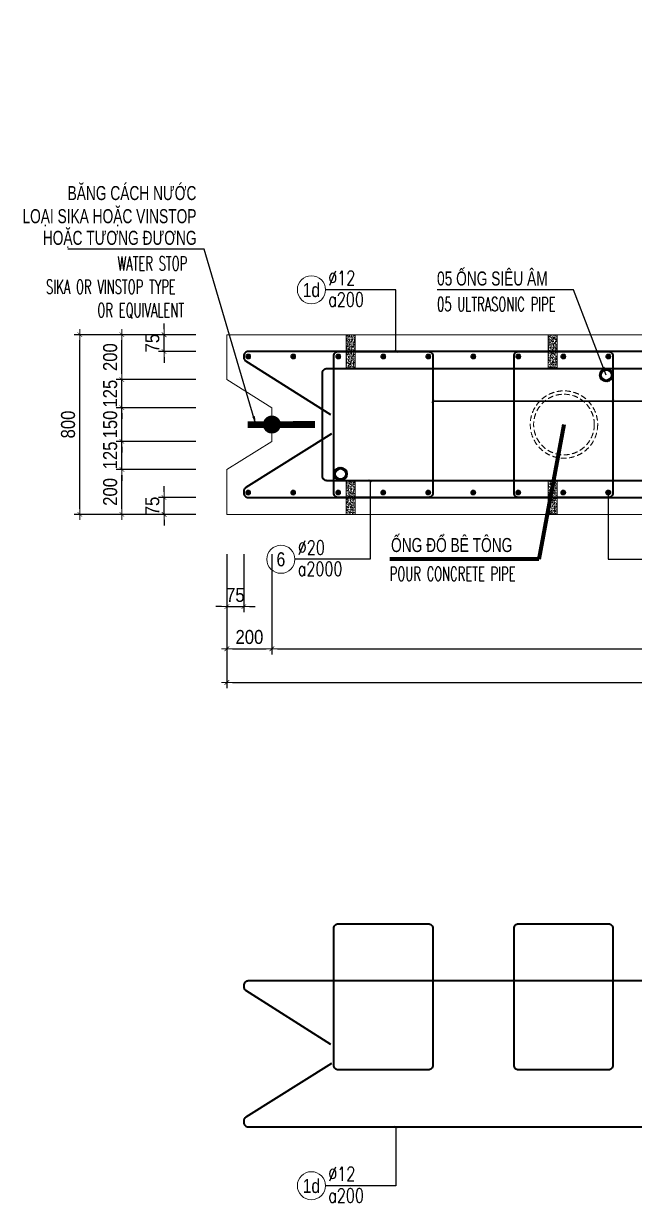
# Model space of a CAD drawing. Header units: millimetres. Extents: x -642477 to 1168880, y -27982 to 330379.
# Drawn here: x 198597 to 206752, y 69033 to 84780 of the extents above; entities that cross this region are included whole.
import ezdxf
from ezdxf.enums import TextEntityAlignment as Align

# ---------------------------------------------------------------- set-up
doc = ezdxf.new("R2010")
doc.units = ezdxf.units.MM
doc.linetypes.add('HIDDEN', pattern=[0.375, 0.25, -0.125])
doc.linetypes.add('HIDDEN2', pattern=[4.7625, 3.175, -1.5875])
doc.layers.get('0').update_dxf_attribs({"lineweight": 20})
doc.layers.get('Defpoints').update_dxf_attribs({"color": 151, "lineweight": 9})
for name, color, linetype, lineweight in [('NDC_S_BEAM', 3, 'HIDDEN2', 20), ('NDC_S_BREAK-LINE', 1, 'Continuous', 15), ('NDC_S_DIAPHGRAM WALL', 3, 'Continuous', 20), ('NDC_S_DIM', 1, 'Continuous', 15), ('NDC_S_ENG TITLE', 3, 'Continuous', 20), ('NDC_S_HATCH MATERIAL', 8, 'Continuous', 13), ('NDC_S_LEADER', 1, 'Continuous', 15), ('NDC_S_LEVEL TEXT', 7, 'Continuous', 20), ('NDC_S_REBAR', 4, 'Continuous', 35), ('NDC_S_VN TEXT', 7, 'Continuous', 20)]:
    doc.layers.add(name, color=color, linetype=linetype, lineweight=lineweight)
doc.layers.add('NDC_S_REBAR DES.', color=2, linetype='Continuous')
doc.styles.add('ARIAL', font='arial.ttf', dxfattribs={"width": 0.8})
doc.styles.add('NDC_ARIAL', font='arial.ttf', dxfattribs={"width": 0.85})
doc.styles.add('NDC_DIM', font='', dxfattribs={"width": 0.75})
doc.styles.add('NDC_EN TXT', font='romans.shx', dxfattribs={"width": 0.8})
doc.styles.get('NDC_DIM').set_extended_font_data('Dotum')
doc.dimstyles.new('A1-NDC-1-25 (x3)', dxfattribs={"dimscale": 75, "dimtxt": 2.5, "dimasz": 1, "dimexe": 1, "dimexo": 0, "dimgap": 0.8, "dimtad": 1, "dimdec": 0, "dimlfac": 0.333333, "dimdsep": 46, "dimtxsty": 'NDC_ARIAL', "dimblk": 'DIMMARK', "dimcen": 49999.938995, "dimdle": 1.5, "dimclrd": 1, "dimclre": 1, "dimclrt": 3, "dimadec": 0, "dimazin": 0, "dimtfac": 1, "dimtdec": 0, "dimtix": 1, "dimtmove": 2, "dimatfit": 3, "dimfxl": 1, "dimarcsym": 0})
doc.dimstyles.new('NDC_dim_25', dxfattribs={"dimscale": 25, "dimtxt": 2.2, "dimasz": 1.5, "dimexe": 1.5, "dimexo": 2.5, "dimgap": 1, "dimtad": 1, "dimdec": 0, "dimzin": 0, "dimdsep": 46, "dimtxsty": 'NDC_DIM', "dimblk": 'DIMMARK', "dimcen": 0.09, "dimdle": 1.2, "dimclrd": 1, "dimclre": 1, "dimclrt": 3, "dimadec": 0, "dimazin": 0, "dimtfac": 1, "dimtdec": 0, "dimtix": 1, "dimtofl": 0, "dimtmove": 0, "dimatfit": 3, "dimfxl": 6, "dimfxlon": 1, "dimtolj": 1, "dimtzin": 0, "dimarcsym": 0})

# ---------------------------------------------------------------- blocks, each defined once
blk = doc.blocks.new('TV_001')
at = {"layer": 'NDC_S_DIAPHGRAM WALL', "ltscale": 0.01}
for p, q in [((21086.6, 15963.3), (21044.1, 15767.9)), ((21044.1, 15767.9), (20822.1, 15688.3)), ((20822.1, 15688.3), (20790.3, 15541.7)), ((20790.3, 15541.7), (20959.2, 15377)), ((20959.2, 15377), (20916.7, 15181.6)), ((20916.7, 15181.6), (26388.8, 13991.9))]:
    blk.add_line(p, q, dxfattribs=at)
for points in [[(26558.8, 14773.6), (21086.6, 15963.3)], [(26558.8, 14773.6), (26516.3, 14578.2), (26294.3, 14498.5), (26262.4, 14352), (26431.3, 14187.3), (26388.8, 13991.9)]]:
    blk.add_lwpolyline(points, dxfattribs=at)
at = {"layer": 'NDC_S_DIAPHGRAM WALL', "ltscale": 50, "const_width": 30}
for points in [[(20911.1, 15592.2), (20618, 15655.9)], [(26383.3, 14402.4), (26090.1, 14466.2)]]:
    blk.add_lwpolyline(points, dxfattribs=at)
at = {"layer": 'NDC_S_DIAPHGRAM WALL', "ltscale": 50, "const_width": 40}
for points in [[(20825.8, 15610.7, -1), (20786.7, 15619.2, -1)], [(26297.9, 14421, -1), (26258.8, 14429.5, -1)]]:
    blk.add_lwpolyline(points, format="xyb", close=True, dxfattribs=at)
blk = doc.blocks.new('DIMMARK')
at = {"layer": 'NDC_S_DIM', "color": 1}
blk.add_line((-1.5, 0), (1, 0), dxfattribs=at)
at = {"layer": 'NDC_S_DIM', "color": 2, "const_width": 0.1}
blk.add_lwpolyline([(-0.42, -0.42), (0.42, 0.42)], dxfattribs=at)
blk = doc.blocks.new('Ong sieu am')
at = {"layer": 'NDC_S_HATCH MATERIAL'}
h = blk.add_hatch(dxfattribs=at)
h.set_pattern_fill('ANSI31', color=256, scale=20)
h.set_pattern_definition([(45, (0, 0), (-1.76776695, 1.76776695), [])])
h.paths.add_polyline_path([(-7119.3, 51158.9, 1), (-7179.3, 51158.9, 1)])
h.paths.add_polyline_path([(-7171.3, 51158.9, -1), (-7127.3, 51158.9, -1)], flags=16)
at = {"layer": 'NDC_S_REBAR DES.'}
for radius in [30, 22]:
    blk.add_circle((-7149.3, 51158.9), radius, dxfattribs=at)
blk = doc.blocks.new('ong do BT')
at = {"layer": 'NDC_S_HATCH MATERIAL', "linetype": 'HIDDEN', "ltscale": 100}
for radius in [150, 135]:
    blk.add_circle((-6323.7, 51237.8), radius, dxfattribs=at)
blk = doc.blocks.new('con ke BT')
at = {"layer": 'NDC_S_HATCH MATERIAL'}
h = blk.add_hatch(dxfattribs=at)
h.set_pattern_fill('AR-CONC', color=256, scale=2)
h.set_pattern_definition([(50, (0, 0), (14.3452037, -1.2550427), [1.5, -16.5]), (355, (0, 0), (-2.7750267, 15.0438427), [1.2, -13.2]), (100.451444, (1.195, -0.105), (11.570177, 13.7888), [1.274804, -14.0228422]), (46.1842, (0, 4), (21.3448266, -3.3103856), [2.25, -24.75]), (96.635635, (1.779, 3.724), (18.693239, 19.482372), [1.912207, -21.034275]), (351.184164, (0, 4), (18.693239, 19.482372), [1.8, -19.8]), (21, (2, 3), (11.938141, -8.0523778), [1.5, -16.5]), (326, (2, 3), (4.8663066, 14.503001), [1.2, -13.2]), (71.451445, (2.995, 2.329), (16.8044475, 6.450623), [1.274804, -14.0228422]), (37.5, (0, 0), (0.2431971, 6.6578771), [0, -13.04, 0, -13.4, 0, -13.25]), (7.5, (0, 0), (5.2613907, 7.8882342), [0, -7.64, 0, -12.74, 0, -5.05]), (327.5, (-4.46, 0), (10.6764487, -0.45109743), [0, -5, 0, -15.6, 0, -20.7]), (317.5, (-6.46, 0), (11.6637234, 2.0020996), [0, -6.5, 0, -10.36, 0, -14.7])])
h.paths.add_polyline_path([(-7076.9, 51430.9), (-7116.9, 51430.9), (-7116.9, 51280.9), (-7076.9, 51280.9)])
at = {"layer": 'NDC_S_BREAK-LINE'}
blk.add_lwpolyline([(-7116.9, 51430.9), (-7116.9, 51280.9), (-7076.9, 51280.9), (-7076.9, 51430.9)], close=True, dxfattribs=at)
blk = doc.blocks.new('*U2277')
at = {"layer": 'NDC_S_LEADER', "xscale": 3, "yscale": 3, "zscale": 3}
blk.add_blockref('con ke BT', (21291, -154068), dxfattribs=at)
blk = doc.blocks.new('*U2278')
at = {"layer": 'NDC_S_DIM', "color": 0, "linetype": 'ByBlock', "lineweight": -2, "transparency": 16777216}
for p in [(0, 0), (2700, 0), (5400, 0), (8100, 0), (10800, 0), (13500, 0)]:
    blk.add_blockref('*U2277', p, dxfattribs=at)
blk = doc.blocks.new('*U2279')
at = {"layer": 'NDC_S_LEADER', "xscale": 3, "yscale": 3, "zscale": 3}
blk.add_blockref('con ke BT', (21291, -154068), dxfattribs=at)
blk = doc.blocks.new('*U2280')
at = {"layer": 'NDC_S_DIM', "color": 0, "linetype": 'ByBlock', "lineweight": -2, "transparency": 16777216}
for p in [(0, 0), (2700, 0), (5400, 0), (8100, 0), (10800, 0), (13500, 0)]:
    blk.add_blockref('*U2279', p, dxfattribs=at)
blk = doc.blocks.new('*U367')
blk.add_circle((-2.5, 0), 2.5)
at = {"layer": 'NDC_S_VN TEXT', "color": 3, "style": 'NDC_EN TXT', "width": 0.75}
for tag, p in [('DK1', (0.5, 0.85)), ('KC1', (0.5, -2.97))]:
    blk.add_attdef(tag, p, '', height=2.5, dxfattribs=at)
at = {"layer": 'NDC_S_VN TEXT', "color": 7, "style": 'ARIAL', "width": 0.8}
blk.add_attdef('SH2', text='', height=2.5, dxfattribs=at).set_placement((-2.5, 0), align=Align.MIDDLE)
blk = doc.blocks.new('kata_block_THEP')
at = {"layer": 'NDC_S_REBAR', "color": 0}
for p, q in [((-0.5, 0), (0.5, 0)), ((-0.35, 0.35), (0.35, -0.35)), ((0.35, 0.35), (-0.35, -0.35)), ((0, 0.5), (0, -0.5))]:
    blk.add_line(p, q, dxfattribs=at)
at = {"layer": 'NDC_S_REBAR', "color": 0, "const_width": 0.0833}
blk.add_lwpolyline([(-0.5, 0, 1), (0.5, 0, 1), (-0.5, 0, 1)], format="xyb", dxfattribs=at)
blk = doc.blocks.new('*U2270')
at = {"layer": 'NDC_S_REBAR', "ltscale": 80, "xscale": 72, "yscale": 72, "zscale": 72}
blk.add_blockref('kata_block_THEP', (0, 0), dxfattribs=at)
blk = doc.blocks.new('*U2271')
at = {"layer": 'NDC_S_LEVEL TEXT', "color": 0, "linetype": 'ByBlock', "lineweight": -2, "transparency": 16777216}
for p in [(0, 0), (600.9, 0), (1201.8, 0), (1802.7, 0), (2403.6, 0), (3004.5, 0), (3605.4, 0), (4206.3, 0), (4807.2, 0), (5408.1, 0), (6009, 0), (6609.9, 0), (7210.8, 0), (7811.7, 0), (8412.6, 0), (9013.5, 0), (9614.4, 0), (10215.3, 0), (10816.2, 0), (11417.1, 0), (12018, 0), (12618.9, 0), (13219.8, 0), (13820.7, 0), (14421.6, 0), (15022.5, 0), (15623.4, 0), (16224.3, 0)]:
    blk.add_blockref('*U2270', p, dxfattribs=at)
blk = doc.blocks.new('*U2272')
at = {"layer": 'NDC_S_REBAR', "ltscale": 80, "xscale": 72, "yscale": 72, "zscale": 72}
blk.add_blockref('kata_block_THEP', (0, 0), dxfattribs=at)
blk = doc.blocks.new('*U2273')
at = {"layer": 'NDC_S_LEVEL TEXT', "color": 0, "linetype": 'ByBlock', "lineweight": -2, "transparency": 16777216}
for p in [(0, 0), (600.9, 0), (1201.8, 0), (1802.7, 0), (2403.6, 0), (3004.5, 0), (3605.4, 0), (4206.3, 0), (4807.2, 0), (5408.1, 0), (6009, 0), (6609.9, 0), (7210.8, 0), (7811.7, 0), (8412.6, 0), (9013.5, 0), (9614.4, 0), (10215.3, 0), (10816.2, 0), (11417.1, 0), (12018, 0), (12618.9, 0), (13219.8, 0), (13820.7, 0), (14421.6, 0), (15022.5, 0), (15623.4, 0), (16224.3, 0)]:
    blk.add_blockref('*U2272', p, dxfattribs=at)
blk = doc.blocks.new('*D2329')
at = {"layer": 'Defpoints', "color": 0, "ltscale": 100, "transparency": 16777216}
for p in [(199909, 78824), (200898, 78824), (200898, 78224)]:
    blk.add_point(p, dxfattribs=at)
at = {"layer": 'NDC_S_DIM', "color": 1, "lineweight": -2, "ltscale": 100, "transparency": 16777216}
for p, q in [((200898, 78824), (199834, 78824)), ((199909, 78299), (199909, 78749)), ((200898, 78224), (199834, 78224))]:
    blk.add_line(p, q, dxfattribs=at)
at = {"layer": 'NDC_S_DIM', "color": 1, "lineweight": -2, "ltscale": 100, "transparency": 16777216, "xscale": 75, "yscale": 75, "zscale": 75}
for p, rotation in [((199909, 78824), 90), ((199909, 78224), 270)]:
    blk.add_blockref('DIMMARK', p, dxfattribs=dict(at, rotation=rotation))
at = {"layer": 'NDC_S_DIM', "color": 3, "ltscale": 100, "transparency": 16777216, "insert": (199753, 78524), "char_height": 187.5, "attachment_point": 5, "rotation": 90, "style": 'NDC_ARIAL'}
blk.add_mtext('200', dxfattribs=at)
blk = doc.blocks.new('*D2330')
at = {"layer": 'Defpoints', "color": 0, "ltscale": 100, "transparency": 16777216}
for p in [(199909, 79199), (200898, 79199), (200898, 78824)]:
    blk.add_point(p, dxfattribs=at)
at = {"layer": 'NDC_S_DIM', "color": 1, "lineweight": -2, "ltscale": 100, "transparency": 16777216}
for p, q in [((199909, 79274), (199909, 79349)), ((200898, 79199), (199834, 79199)), ((199909, 78824), (199909, 79199)), ((200898, 78824), (199834, 78824)), ((199909, 78749), (199909, 78674))]:
    blk.add_line(p, q, dxfattribs=at)
at = {"layer": 'NDC_S_DIM', "color": 1, "lineweight": -2, "ltscale": 100, "transparency": 16777216, "xscale": 75, "yscale": 75, "zscale": 75}
for p, rotation in [((199909, 79199), 270), ((199909, 78824), 90)]:
    blk.add_blockref('DIMMARK', p, dxfattribs=dict(at, rotation=rotation))
at = {"layer": 'NDC_S_DIM', "color": 3, "ltscale": 100, "transparency": 16777216, "insert": (199753, 79011), "char_height": 187.5, "attachment_point": 5, "rotation": 90, "style": 'NDC_ARIAL'}
blk.add_mtext('125', dxfattribs=at)
blk = doc.blocks.new('*D2331')
at = {"layer": 'Defpoints', "color": 0, "ltscale": 100, "transparency": 16777216}
for p in [(199909, 79649), (200898, 79649), (200898, 79199)]:
    blk.add_point(p, dxfattribs=at)
at = {"layer": 'NDC_S_DIM', "color": 1, "lineweight": -2, "ltscale": 100, "transparency": 16777216}
for p, q in [((199909, 79724), (199909, 79799)), ((200898, 79649), (199834, 79649)), ((199909, 79199), (199909, 79649)), ((200898, 79199), (199834, 79199)), ((199909, 79124), (199909, 79049))]:
    blk.add_line(p, q, dxfattribs=at)
at = {"layer": 'NDC_S_DIM', "color": 1, "lineweight": -2, "ltscale": 100, "transparency": 16777216, "xscale": 75, "yscale": 75, "zscale": 75}
for p, rotation in [((199909, 79649), 270), ((199909, 79199), 90)]:
    blk.add_blockref('DIMMARK', p, dxfattribs=dict(at, rotation=rotation))
at = {"layer": 'NDC_S_DIM', "color": 3, "ltscale": 100, "transparency": 16777216, "insert": (199753, 79424), "char_height": 187.5, "attachment_point": 5, "rotation": 90, "style": 'NDC_ARIAL'}
blk.add_mtext('150', dxfattribs=at)
blk = doc.blocks.new('*D2332')
at = {"layer": 'Defpoints', "color": 0, "ltscale": 100, "transparency": 16777216}
for p in [(199909, 80024), (200898, 80024), (200898, 79649)]:
    blk.add_point(p, dxfattribs=at)
at = {"layer": 'NDC_S_DIM', "color": 1, "lineweight": -2, "ltscale": 100, "transparency": 16777216}
for p, q in [((199909, 80099), (199909, 80174)), ((200898, 80024), (199834, 80024)), ((199909, 79649), (199909, 80024)), ((200898, 79649), (199834, 79649)), ((199909, 79574), (199909, 79499))]:
    blk.add_line(p, q, dxfattribs=at)
at = {"layer": 'NDC_S_DIM', "color": 1, "lineweight": -2, "ltscale": 100, "transparency": 16777216, "xscale": 75, "yscale": 75, "zscale": 75}
for p, rotation in [((199909, 80024), 270), ((199909, 79649), 90)]:
    blk.add_blockref('DIMMARK', p, dxfattribs=dict(at, rotation=rotation))
at = {"layer": 'NDC_S_DIM', "color": 3, "ltscale": 100, "transparency": 16777216, "insert": (199753, 79836), "char_height": 187.5, "attachment_point": 5, "rotation": 90, "style": 'NDC_ARIAL'}
blk.add_mtext('125', dxfattribs=at)
blk = doc.blocks.new('*D2333')
at = {"layer": 'Defpoints', "color": 0, "ltscale": 100, "transparency": 16777216}
for p in [(199909, 80624), (200898, 80624), (200898, 80024)]:
    blk.add_point(p, dxfattribs=at)
at = {"layer": 'NDC_S_DIM', "color": 1, "lineweight": -2, "ltscale": 100, "transparency": 16777216}
for p, q in [((200898, 80624), (199834, 80624)), ((199909, 80099), (199909, 80549)), ((200898, 80024), (199834, 80024))]:
    blk.add_line(p, q, dxfattribs=at)
at = {"layer": 'NDC_S_DIM', "color": 1, "lineweight": -2, "ltscale": 100, "transparency": 16777216, "xscale": 75, "yscale": 75, "zscale": 75}
for p, rotation in [((199909, 80624), 90), ((199909, 80024), 270)]:
    blk.add_blockref('DIMMARK', p, dxfattribs=dict(at, rotation=rotation))
at = {"layer": 'NDC_S_DIM', "color": 3, "ltscale": 100, "transparency": 16777216, "insert": (199753, 80324), "char_height": 187.5, "attachment_point": 5, "rotation": 90, "style": 'NDC_ARIAL'}
blk.add_mtext('200', dxfattribs=at)
blk = doc.blocks.new('*D2334')
at = {"layer": 'Defpoints', "color": 0, "ltscale": 100, "transparency": 16777216}
for p in [(199347, 80624), (200898, 80624), (200898, 78224)]:
    blk.add_point(p, dxfattribs=at)
at = {"layer": 'NDC_S_DIM', "color": 1, "lineweight": -2, "ltscale": 100, "transparency": 16777216}
for p, q in [((200898, 80624), (199272, 80624)), ((199347, 78299), (199347, 80549)), ((200898, 78224), (199272, 78224))]:
    blk.add_line(p, q, dxfattribs=at)
at = {"layer": 'NDC_S_DIM', "color": 1, "lineweight": -2, "ltscale": 100, "transparency": 16777216, "xscale": 75, "yscale": 75, "zscale": 75}
for p, rotation in [((199347, 80624), 90), ((199347, 78224), 270)]:
    blk.add_blockref('DIMMARK', p, dxfattribs=dict(at, rotation=rotation))
at = {"layer": 'NDC_S_DIM', "color": 3, "ltscale": 100, "transparency": 16777216, "insert": (199191, 79424), "char_height": 187.5, "attachment_point": 5, "rotation": 90, "style": 'NDC_ARIAL'}
blk.add_mtext('800', dxfattribs=at)
blk = doc.blocks.new('*D2335')
at = {"layer": 'Defpoints', "color": 0, "ltscale": 100, "transparency": 16777216}
for p in [(200472, 78449), (200898, 78449), (200898, 78224)]:
    blk.add_point(p, dxfattribs=at)
at = {"layer": 'NDC_S_DIM', "color": 1, "lineweight": -2, "ltscale": 100, "transparency": 16777216}
for p, q in [((200472, 78524), (200472, 78599)), ((200898, 78449), (200397, 78449)), ((200472, 78224), (200472, 78449)), ((200898, 78224), (200397, 78224)), ((200472, 78149), (200472, 78074))]:
    blk.add_line(p, q, dxfattribs=at)
at = {"layer": 'NDC_S_DIM', "color": 1, "lineweight": -2, "ltscale": 100, "transparency": 16777216, "xscale": 75, "yscale": 75, "zscale": 75}
for p, rotation in [((200472, 78449), 270), ((200472, 78224), 90)]:
    blk.add_blockref('DIMMARK', p, dxfattribs=dict(at, rotation=rotation))
at = {"layer": 'NDC_S_DIM', "color": 3, "ltscale": 100, "transparency": 16777216, "insert": (200316, 78336), "char_height": 187.5, "attachment_point": 5, "rotation": 90, "style": 'NDC_ARIAL'}
blk.add_mtext('75', dxfattribs=at)
blk = doc.blocks.new('*D2336')
at = {"layer": 'Defpoints', "color": 0, "ltscale": 100, "transparency": 16777216}
for p in [(200472, 80624), (200898, 80624), (200898, 80399)]:
    blk.add_point(p, dxfattribs=at)
at = {"layer": 'NDC_S_DIM', "color": 1, "lineweight": -2, "ltscale": 100, "transparency": 16777216}
for p, q in [((200898, 80624), (200397, 80624)), ((200472, 80699), (200472, 80774)), ((200472, 80399), (200472, 80624)), ((200898, 80399), (200397, 80399)), ((200472, 80324), (200472, 80249))]:
    blk.add_line(p, q, dxfattribs=at)
at = {"layer": 'NDC_S_DIM', "color": 1, "lineweight": -2, "ltscale": 100, "transparency": 16777216, "xscale": 75, "yscale": 75, "zscale": 75}
for p, rotation in [((200472, 80624), 270), ((200472, 80399), 90)]:
    blk.add_blockref('DIMMARK', p, dxfattribs=dict(at, rotation=rotation))
at = {"layer": 'NDC_S_DIM', "color": 3, "ltscale": 100, "transparency": 16777216, "insert": (200316, 80511), "char_height": 187.5, "attachment_point": 5, "rotation": 90, "style": 'NDC_ARIAL'}
blk.add_mtext('75', dxfattribs=at)
blk = doc.blocks.new('*D2345')
at = {"layer": 'Defpoints', "color": 0, "ltscale": 100, "transparency": 16777216}
for p in [(201312, 77694), (201537, 77694), (201537, 76992)]:
    blk.add_point(p, dxfattribs=at)
at = {"layer": 'NDC_S_DIM', "color": 1, "lineweight": -2, "ltscale": 100, "transparency": 16777216}
for p, q in [((201312, 77694), (201312, 76917)), ((201537, 77694), (201537, 76917)), ((201237, 76992), (201162, 76992)), ((201312, 76992), (201537, 76992)), ((201612, 76992), (201687, 76992))]:
    blk.add_line(p, q, dxfattribs=at)
at = {"layer": 'NDC_S_DIM', "color": 1, "lineweight": -2, "ltscale": 100, "transparency": 16777216, "xscale": 75, "yscale": 75, "zscale": 75}
blk.add_blockref('DIMMARK', (201312, 76992), dxfattribs=at)
at = {"layer": 'NDC_S_DIM', "color": 1, "lineweight": -2, "ltscale": 100, "transparency": 16777216, "xscale": 75, "yscale": 75, "zscale": 75, "rotation": 180}
blk.add_blockref('DIMMARK', (201537, 76992), dxfattribs=at)
at = {"layer": 'NDC_S_DIM', "color": 3, "ltscale": 100, "transparency": 16777216, "insert": (201424, 77147), "char_height": 187.5, "attachment_point": 5, "style": 'NDC_ARIAL'}
blk.add_mtext('75', dxfattribs=at)
blk = doc.blocks.new('*D2347')
at = {"layer": 'Defpoints', "color": 0, "ltscale": 100, "transparency": 16777216}
for p in [(201312, 77694), (201912, 77694), (201912, 76429)]:
    blk.add_point(p, dxfattribs=at)
at = {"layer": 'NDC_S_DIM', "color": 1, "lineweight": -2, "ltscale": 100, "transparency": 16777216}
for p, q in [((201312, 77694), (201312, 76354)), ((201912, 77694), (201912, 76354)), ((201387, 76429), (201837, 76429))]:
    blk.add_line(p, q, dxfattribs=at)
at = {"layer": 'NDC_S_DIM', "color": 1, "lineweight": -2, "ltscale": 100, "transparency": 16777216, "xscale": 75, "yscale": 75, "zscale": 75, "rotation": 180}
blk.add_blockref('DIMMARK', (201312, 76429), dxfattribs=at)
at = {"layer": 'NDC_S_DIM', "color": 1, "lineweight": -2, "ltscale": 100, "transparency": 16777216, "xscale": 75, "yscale": 75, "zscale": 75}
blk.add_blockref('DIMMARK', (201912, 76429), dxfattribs=at)
at = {"layer": 'NDC_S_DIM', "color": 3, "ltscale": 100, "transparency": 16777216, "insert": (201612, 76585), "char_height": 187.5, "attachment_point": 5, "style": 'NDC_ARIAL'}
blk.add_mtext('200', dxfattribs=at)
blk = doc.blocks.new('*D2348')
at = {"layer": 'Defpoints', "color": 0, "ltscale": 100, "transparency": 16777216}
for p in [(201912, 77694), (218112, 77694), (218112, 76429)]:
    blk.add_point(p, dxfattribs=at)
at = {"layer": 'NDC_S_DIM', "color": 1, "lineweight": -2, "ltscale": 100, "transparency": 16777216}
for p, q in [((201912, 77694), (201912, 76354)), ((218112, 77694), (218112, 76354)), ((201987, 76429), (218037, 76429))]:
    blk.add_line(p, q, dxfattribs=at)
at = {"layer": 'NDC_S_DIM', "color": 1, "lineweight": -2, "ltscale": 100, "transparency": 16777216, "xscale": 75, "yscale": 75, "zscale": 75, "rotation": 180}
blk.add_blockref('DIMMARK', (201912, 76429), dxfattribs=at)
at = {"layer": 'NDC_S_DIM', "color": 1, "lineweight": -2, "ltscale": 100, "transparency": 16777216, "xscale": 75, "yscale": 75, "zscale": 75}
blk.add_blockref('DIMMARK', (218112, 76429), dxfattribs=at)
at = {"layer": 'NDC_S_DIM', "color": 3, "ltscale": 100, "transparency": 16777216, "insert": (210012, 76585), "char_height": 187.5, "attachment_point": 5, "style": 'NDC_ARIAL'}
blk.add_mtext('5400', dxfattribs=at)
blk = doc.blocks.new('*D2350')
at = {"layer": 'Defpoints', "color": 0, "ltscale": 100, "transparency": 16777216}
for p in [(201312, 77694), (218112, 77694), (218112, 75979)]:
    blk.add_point(p, dxfattribs=at)
at = {"layer": 'NDC_S_DIM', "color": 1, "lineweight": -2, "ltscale": 100, "transparency": 16777216}
for p, q in [((201312, 77694), (201312, 75904)), ((218112, 77694), (218112, 75904)), ((201387, 75979), (218037, 75979))]:
    blk.add_line(p, q, dxfattribs=at)
at = {"layer": 'NDC_S_DIM', "color": 1, "lineweight": -2, "ltscale": 100, "transparency": 16777216, "xscale": 75, "yscale": 75, "zscale": 75, "rotation": 180}
blk.add_blockref('DIMMARK', (201312, 75979), dxfattribs=at)
at = {"layer": 'NDC_S_DIM', "color": 1, "lineweight": -2, "ltscale": 100, "transparency": 16777216, "xscale": 75, "yscale": 75, "zscale": 75}
blk.add_blockref('DIMMARK', (218112, 75979), dxfattribs=at)
at = {"layer": 'NDC_S_DIM', "color": 3, "ltscale": 100, "transparency": 16777216, "insert": (209712, 76135), "char_height": 187.5, "attachment_point": 5, "style": 'NDC_ARIAL'}
blk.add_mtext('5600', dxfattribs=at)

msp = doc.modelspace()

# ---------------------------------------------------------------- linework, layer by layer
at = {"layer": 'NDC_S_REBAR'}
for points in [[(202707.2, 79298.2), (201564.8, 78581.3, 0.2585925), (201536.6, 78530.4), (201536.6, 78508.9, 0.4142136), (201596.6, 78448.9), (217826.6, 78448.9, 0.4142136), (217886.6, 78508.9), (217886.6, 80338.9, 0.4142136), (217826.6, 80398.9), (201596.6, 80398.9, 0.4142136), (201536.6, 80338.9), (201536.6, 80323.1, 0.2239077), (201558.4, 80276.8), (202696, 79555.9)], [(202707.2, 70890.8), (201564.8, 70173.9, 0.2585925), (201536.6, 70123), (201536.6, 70101.5, 0.4142136), (201596.6, 70041.5), (217826.6, 70041.5, 0.4142136), (217886.6, 70101.5), (217886.6, 71931.5, 0.4142136), (217826.6, 71991.5), (201596.6, 71991.5, 0.4142136), (201536.6, 71931.5), (201536.6, 71915.7, 0.2239077), (201558.4, 71869.4), (202696, 71148.5)]]:
    msp.add_lwpolyline(points, format="xyb", dxfattribs=at)
for points in [[(202798.5, 80398.9), (203999.8, 80398.9, -0.4142136), (204059.8, 80338.9), (204059.8, 78508.9, -0.4142136), (203999.8, 78448.9), (202798.5, 78448.9, -0.4142136), (202738.5, 78508.9), (202738.5, 80338.9, -0.4142136)], [(205204.5, 80398.9), (206405.8, 80398.9, -0.4142136), (206465.8, 80338.9), (206465.8, 78508.9, -0.4142136), (206405.8, 78448.9), (205204.5, 78448.9, -0.4142136), (205144.5, 78508.9), (205144.5, 80338.9, -0.4142136)], [(202646.6, 80173.9), (217601.6, 80173.9, -0.4142136), (217661.6, 80113.9), (217661.6, 78733.9, -0.4142136), (217601.6, 78673.9), (202646.6, 78673.9, -0.4142136), (202586.6, 78733.9), (202586.6, 80113.9, -0.4142136)], [(202798.5, 72755.2), (203999.8, 72755.2, -0.4142136), (204059.8, 72695.2), (204059.8, 70865.2, -0.4142136), (203999.8, 70805.2), (202798.5, 70805.2, -0.4142136), (202738.5, 70865.2), (202738.5, 72695.2, -0.4142136)], [(205204.5, 72755.2), (206405.8, 72755.2, -0.4142136), (206465.8, 72695.2), (206465.8, 70865.2, -0.4142136), (206405.8, 70805.2), (205204.5, 70805.2, -0.4142136), (205144.5, 70865.2), (205144.5, 72695.2, -0.4142136)]]:
    msp.add_lwpolyline(points, format="xyb", close=True, dxfattribs=at)

# ---------------------------------------------------------------- block references
at = {"layer": 'NDC_S_BEAM', "xscale": -3, "yscale": 3, "zscale": 3, "rotation": 347.733965496706}
for p in [(269753.1, 29397.3), (269753.1, 20387.4)]:
    msp.add_blockref('TV_001', p, dxfattribs=at)
at = {"layer": 'NDC_S_DIM', "ltscale": 80, "xscale": 75, "yscale": 75, "zscale": 75}
for p, values in [((202627, 81223.9), {'SH2': '1d', 'DK1': '%%c12', 'KC1': 'a200'}), ((202219.6, 77623.9), {'SH2': '6', 'DK1': '%%c20', 'KC1': 'a2000'}), ((202627, 69256.3), {'SH2': '1d', 'DK1': '%%c12', 'KC1': 'a200'})]:
    msp.add_blockref('*U367', p, dxfattribs=at).add_auto_attribs(values)
at = {"layer": 'NDC_S_DIM'}
for name, p in [('*U2278', (202961.6, 80398.9)), ('*U2280', (202961.6, 78448.9))]:
    msp.add_blockref(name, p, dxfattribs=at)
at = {"layer": 'NDC_S_LEADER', "xscale": 3, "yscale": 3, "zscale": 3}
for name, p in [('Ong sieu am', (227823.7, -73392.7)), ('ong do BT', (224782.8, -74289.6)), ('Ong sieu am', (224276.4, -74712.7))]:
    msp.add_blockref(name, p, dxfattribs=at)
at = {"layer": 'NDC_S_LEVEL TEXT'}
msp.add_blockref('*U2273', (201596.1, 80332.9), dxfattribs=at)
at = {"layer": 'NDC_S_LEVEL TEXT', "extrusion": (0, 0, -1), "zscale": -1, "rotation": 180}
msp.add_blockref('*U2271', (-201596.1, 78514.9), dxfattribs=at)

# ---------------------------------------------------------------- texts
at = {"layer": 'NDC_S_ENG TITLE', "style": 'NDC_EN TXT', "width": 0.6}
for s, p in [('WATER STOP', (199850.4, 81573.5)), ('SIKA OR VINSTOP TYPE', (198896.8, 81264.9)), ('05 ULTRASONIC PIPE', (204116.9, 81030.2)), ('OR EQUIVALENT', (199582.5, 80951.4)), ('POUR CONCRETE PIPE', (203486, 77430.2))]:
    msp.add_text(s, height=187.5, dxfattribs=at).set_placement(p, align=Align.MIDDLE_LEFT)
at = {"layer": 'NDC_S_LEVEL TEXT', "style": 'NDC_ARIAL', "width": 0.7}
for s, p in [('BĂNG CÁCH NƯỚC', (199184.4, 82515.6)), ('LOẠI SIKA HOẶC VINSTOP', (198581.7, 82207)), ('HOẶC TƯƠNG ĐƯƠNG', (198853.3, 81917.6)), ('05 ỐNG SIÊU ÂM', (204116.9, 81374.4)), ('ỐNG ĐỔ BÊ TÔNG', (203502.8, 77814.3))]:
    msp.add_text(s, height=187.5, dxfattribs=at).set_placement(p, align=Align.MIDDLE_LEFT)

# ---------------------------------------------------------------- dimensions: what is measured, and where the dimension line sits
at = {"layer": 'NDC_S_DIM', "ltscale": 100}
for base, p1, p2, picture, middle in [((199346.5, 80623.9), (200898, 78223.9), (200898, 80623.9), '*D2334', (199190.8, 79423.9)), ((199909, 80623.9), (200898, 80023.9), (200898, 80623.9), '*D2333', (199753.3, 80323.9)), ((200471.5, 80623.9), (200898, 80398.9), (200898, 80623.9), '*D2336', (200316.2, 80511.4)), ((199909, 80023.9), (200898, 79648.9), (200898, 80023.9), '*D2332', (199753.3, 79836.4)), ((199909, 79648.9), (200898, 79198.9), (200898, 79648.9), '*D2331', (199753.3, 79423.9)), ((199909, 79198.9), (200898, 78823.9), (200898, 79198.9), '*D2330', (199753.3, 79011.4)), ((199909, 78823.9), (200898, 78223.9), (200898, 78823.9), '*D2329', (199753.3, 78523.9)), ((200471.5, 78448.9), (200898, 78223.9), (200898, 78448.9), '*D2335', (200316.2, 78336.4))]:
    dim = msp.add_linear_dim(base=base, p1=p1, p2=p2, angle=90, dimstyle='A1-NDC-1-25 (x3)', dxfattribs=at)
    dim.commit()
    dim.dimension.update_dxf_attribs({"geometry": picture, "text_midpoint": middle})
for base, p1, p2, picture, middle in [((201536.6, 76991.7), (201311.6, 77694.3), (201536.6, 77694.3), '*D2345', (201424.1, 77147)), ((201911.6, 76429.2), (201311.6, 77694.3), (201911.6, 77694.3), '*D2347', (201611.6, 76584.9)), ((218111.6, 75979.2), (201311.6, 77694.3), (218111.6, 77694.3), '*D2350', (209711.6, 76134.9)), ((218111.6, 76429.2), (201911.6, 77694.3), (218111.6, 77694.3), '*D2348', (210011.6, 76584.9))]:
    dim = msp.add_linear_dim(base=base, p1=p1, p2=p2, dimstyle='A1-NDC-1-25 (x3)', dxfattribs=at)
    dim.commit()
    dim.dimension.update_dxf_attribs({"geometry": picture, "text_midpoint": middle})

# ---------------------------------------------------------------- leaders
at = {"layer": 'NDC_S_LEADER'}
for points, override in [([(201699, 79423.9), (201007.7, 81767.2), (199185.3, 81767.2)], {"dimasz": 4.5}), ([(203568.2, 80398.9), (203568.2, 81223.9), (202627, 81223.9)], {"dimldrblk": 'ArchTick'}), ([(206375.8, 80083.9), (205940.2, 81223.9), (204117.8, 81223.9)], {"dimasz": 4.5}), ([(204059.8, 79738.1), (217284, 79738.1)], {"dimldrblk": 'ArchTick'}), ([(217292.8, 79738.1), (204063.1, 79738.1)], {"dimldrblk": 'ArchTick'}), ([(206465.8, 79738.1), (217284, 79738.1)], {"dimldrblk": 'ArchTick'}), ([(205811.6, 79423.9), (205477, 77623.9), (203487, 77623.9)], {"dimasz": 4.5, "dimlwd": 65533}), ([(203225.5, 78673.9), (203225.5, 77623.9), (202219.6, 77623.9)], {"dimldrblk": 'ArchTick'}), ([(206403.3, 78514.9), (206403.3, 77623.9), (207793.3, 77623.9)], {"dimasz": 2.5, "dimldrblk": 'DotBlank'}), ([(203568.2, 70041.5), (203568.2, 69256.3), (202627, 69256.3)], {"dimldrblk": 'ArchTick'})]:
    msp.add_leader(points, dimstyle='NDC_dim_25', override=override, dxfattribs=at)

doc.saveas('drawing.dxf')
